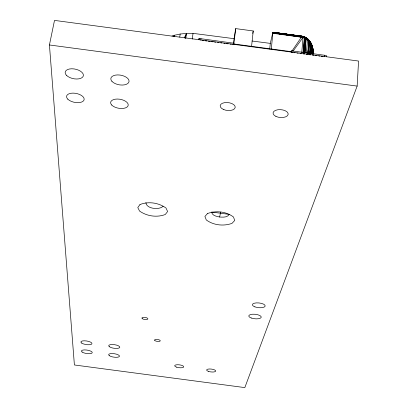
<?xml version="1.0" encoding="UTF-8"?>
<svg xmlns="http://www.w3.org/2000/svg" width="408" height="408" viewBox="0 0 408 408"><rect width="100%" height="100%" fill="white"/><g stroke="black" fill="none" stroke-linecap="round" stroke-linejoin="round"><path stroke-width="0.61" d="M291.031 34.874L272.865 32.309L301.594 36.103C309.585 37.25 313.492 46.089 313.186 53.428C313.538 46.155 309.595 37.25 301.594 36.103L272.901 32.268L270.29 43.381L269.724 49.047M271.33 48.991L272.901 32.268M303.108 36.419L301.594 36.103L304.587 37.036L303.108 52.688L304.465 37.715L301.655 36.496L272.937 32.441L303.134 36.46L301.752 52.642M313.155 54.065C313.293 47.96 311.431 41.004 305.913 37.633M311.268 53.606L311.865 45.992L310.095 42.524L307.999 40.382L308.361 39.581L311.034 43.717L310.31 53.713M311.095 43.432C312.416 44.304 313.956 57.579 312.727 48.685L313.089 51.663C313.099 44.946 308.836 37.368 301.655 36.496L272.932 32.65L301.65 36.786L291.149 52.229M357.148 86.088L358.571 61.047L54.499 20.4L49.429 44.972L74.399 364.976L244.826 387.6L357.148 86.088L49.429 44.972M304.261 53.137L305.281 38.52L303.797 53.106M305.051 52.846L306.041 38.903L304.511 37.541L301.655 36.496M326.283 56.732L326.375 55.488L291.455 50.816L291.134 52.045M310.151 53.458L310.85 43.921C309.172 40.183 305.949 36.654 301.645 36.271L272.921 32.309M324.319 56.707L324.431 55.228M304.19 53.137L305.281 38.52L303.802 53.06M304.98 52.846L306.041 38.903L305.72 38.52L301.634 37.041L272.916 32.936L301.65 36.786C309.504 37.832 314.084 46.716 312.691 54.029M312.987 50.22C312.88 49.603 311.758 42.126 310.85 43.921L309.947 53.428M310.111 53.417L310.85 43.921C310.896 43.013 306.245 35.639 305.72 38.52M313.033 54.3L313.181 52.397M313.018 54.126L313.16 51.709M312.727 48.266L312.977 50.031L312.65 53.866C313.778 47.828 311.182 41.019 305.939 37.669M306.398 53.254L307.499 39.918L307.091 39.02L305.893 38.056L303.149 36.623L301.645 36.271L307.147 38.893L309.381 40.943L309.295 41.713L310.095 42.524L309.147 53.31M308.351 53.117L309.295 41.713L306.954 39.306L304.501 38.128L305.786 38.357L307.03 39.158L309.152 41.32L308.836 41.157L307.709 53.168M311.233 53.611L311.865 45.992M312.431 53.703L312.793 49.276L312.406 53.713M310.014 53.438L310.85 43.921L312.538 48.037L312.059 53.739C313.839 47.971 310.462 38.276 304.184 37.24M304.001 53.127L305.281 38.52M233.876 43.972L291.363 51.658L291.297 52.397L291.455 50.816M308.213 53.096L309.295 41.713M251.568 46.339L253.24 30.962L235.681 28.611L233.32 43.61M235.681 28.611L233.789 44.712L232.565 44.441M199.048 38.464L198.885 39.719L199.048 38.464L233.963 43.238M200.797 40.198L200.991 38.724M192.255 39.03L193.035 33.359L233.861 38.653M185.768 38.393L186.471 33.39L193.035 33.359M179.744 37.123L180.188 34.032L186.471 33.39L185.207 38.26M174.17 36.506L174.354 35.267L180.188 34.032M252.741 33.441L253.24 30.962M219.621 217.005C222.788 217.219 227.445 217.648 229.204 214.384L211.635 212.043C211.992 215.648 216.719 216.419 219.621 217.005L220.646 212.114M309.381 40.943L307.081 38.49L305.873 37.618L304.266 37.133M310.33 42.1L310.095 42.524M145.916 202.608C146.12 208.891 159.426 210.232 163.103 206.259M174.002 36.475L174.354 35.267L172.023 36.062M304.552 36.929C307.046 37.658 308.417 40.672 310.299 42.019C311.09 41.993 314.369 53.652 311.875 46.033L312.207 46.798L311.1 43.6M312.977 50.031L313.186 53.428M184.324 37.893L186.471 33.39M173.803 36.404L174.354 35.267M306.954 39.306L307.204 38.546M292.985 51.26L303.042 37.444L304.409 37.903L301.65 36.786M307.887 39.642C310.998 41.091 311.87 45.732 312.564 48.297L311.875 46.033M310.748 43.365C311.202 42.1 314.257 53.331 312.064 46.415M303.134 36.46L272.865 32.309L302.991 36.48C306.464 37.419 309.284 40.265 310.967 43.37L310.218 41.978M309.152 41.32L308.244 39.999L307.499 39.918L306.041 38.903L307.03 39.158L305.847 38.199L303.129 36.898M252.078 41.019L270.29 43.381M272.891 33.293L303.042 37.444M202.042 40.361L203.908 40.611M205.158 40.78L207.024 41.029M208.269 41.193L210.14 41.443M211.385 41.611L213.251 41.861M214.501 42.029L215.745 42.192M217.612 42.442L218.861 42.611M220.728 42.86L221.972 43.029M223.844 43.279L225.089 43.442M226.333 43.61L228.205 43.86M230.071 44.11L231.316 44.278M291.322 52.3L292.572 52.464M293.816 52.632L295.06 52.795M296.927 53.045L298.171 53.213M300.038 53.463L301.288 53.632M303.154 53.882L304.399 54.045M306.265 54.295L307.51 54.463M308.754 54.626L310.626 54.876M312.492 55.126L313.737 55.294M314.981 55.462L316.848 55.712M318.719 55.962L319.964 56.126M321.208 56.294L323.075 56.544M279.092 33.293L272.814 32.431L278.45 33.227M280.347 33.466L281.602 33.635L280.332 33.487M282.856 33.808L284.738 34.068M285.993 34.236L291.011 34.925M292.266 35.098L293.525 35.272M292.286 35.052L294.163 35.318M282.836 33.844L284.713 34.104M285.967 34.282L287.222 34.456M289.099 34.721L290.353 34.899M272.937 32.441L303.144 36.751M272.932 32.65L303.108 37.067M272.916 32.936L303.078 37.25L305.786 38.357M301.65 36.281L305.944 37.822L309.412 40.81M303.46 36.649C306.811 37.643 309.295 40.367 310.906 43.36M303.144 36.526L305.923 37.929L308.244 39.999M304.587 37.036L308.371 39.637M304.577 36.97L308.341 39.79M308.239 39.515L305.816 37.628L303.511 36.603L307.137 38.49L309.29 40.683M312.742 48.7L312.987 49.904M313.176 53.387L313.135 52.974M311.197 43.87L312.574 48.088L312.319 46.624M308.948 40.754L310.034 42.34L309.142 40.698M312.207 46.798L310.223 42.361M309.901 41.998L310.468 42.911M312.538 48.037L312.712 48.317L311.773 45.084M310.08 41.973L310.524 42.901M311.034 43.717L311.676 45.227M311.676 45.563L311.08 44.151L312.12 46.43M312.278 46.512L313.089 51.556L312.895 49.802M312.824 49.766L313.058 51.811M309.06 41.427L307.938 53.474L309.06 41.427M139.99 204.541L137.787 207.565L139.582 211.084C146.911 216.22 156.861 217.719 165.266 214.506L167.617 211.538L165.98 208.004C158.62 202.71 148.466 201.175 139.99 204.541M207.504 213.532L204.903 216.505L206.305 219.968C213.552 225.318 223.559 226.379 231.979 223.39L234.722 220.478L233.483 216.995C226.205 211.477 215.99 210.406 207.504 213.532M296.662 35.7L295.407 35.527L296.672 35.675M302.935 36.557L298.544 35.955L302.935 36.557M275.941 116.407A7.589 3.937 4.8 0 0 288.114 114.617A7.589 3.937 4.8 0 0 277.817 109.752A7.589 3.937 4.8 0 0 275.941 116.407M223.283 109.38A7.568 3.953 6.5 0 0 235.192 107.549A7.568 3.953 6.5 0 0 224.619 102.648A7.568 3.953 6.5 0 0 223.283 109.38M176.715 367.185A4.57 1.438 7.2 0 0 183.748 366.869A4.57 1.438 7.2 0 0 177.205 364.737A4.57 1.438 7.2 0 0 176.715 367.185M208.575 371.418A4.57 1.438 6.7 0 0 215.704 371.112A4.57 1.438 6.7 0 0 209.258 368.99A4.57 1.438 6.7 0 0 208.575 371.418M154.861 340.573A2.887 0.959 7.6 0 0 159.814 341.231A2.887 0.959 7.6 0 0 157.519 339.471A2.887 0.959 7.6 0 0 154.861 340.573M142.244 318.628A3.024 1.056 7.9 0 0 147.431 319.321A3.024 1.056 7.9 0 0 144.988 317.399A3.024 1.056 7.9 0 0 142.244 318.628M66.453 75.296A9.272 4.871 11.6 0 0 82.278 77.459A9.272 4.871 11.6 0 0 74.113 68.932A9.272 4.871 11.6 0 0 66.453 75.296M67.81 99.164A8.945 4.539 11.2 0 0 83.079 101.25A8.945 4.539 11.2 0 0 75.21 93.269A8.945 4.539 11.2 0 0 67.81 99.164M82.156 352.063A5.503 1.739 8.7 0 0 91.586 353.328A5.503 1.739 8.7 0 0 86.782 350.049A5.503 1.739 8.7 0 0 82.156 352.063M81.646 343.057A5.625 1.816 8.8 0 0 91.285 344.352A5.625 1.816 8.8 0 0 86.368 340.94A5.625 1.816 8.8 0 0 81.646 343.057M254.908 306.872A6.441 2.377 5.8 0 0 265.144 306.168A6.441 2.377 5.8 0 0 256.3 302.894A6.441 2.377 5.8 0 0 254.908 306.872M251.246 318.005A6.278 2.259 5.9 0 0 261.217 317.368A6.278 2.259 5.9 0 0 252.578 314.221A6.278 2.259 5.9 0 0 251.246 318.005M111.955 81.371A9.236 4.886 10.1 0 0 127.765 83.533A9.236 4.886 10.1 0 0 120.105 75.072A9.236 4.886 10.1 0 0 111.955 81.371M111.726 105.024A8.91 4.554 9.9 0 0 126.99 107.11A8.91 4.554 9.9 0 0 119.585 99.195A8.91 4.554 9.9 0 0 111.726 105.024M109.319 355.669A5.493 1.739 8.3 0 0 118.743 356.934A5.493 1.739 8.3 0 0 114.118 353.68A5.493 1.739 8.3 0 0 109.319 355.669M109.4 346.744A5.615 1.816 8.3 0 0 119.039 348.034A5.615 1.816 8.3 0 0 114.311 344.648A5.615 1.816 8.3 0 0 109.4 346.744"/></g></svg>
